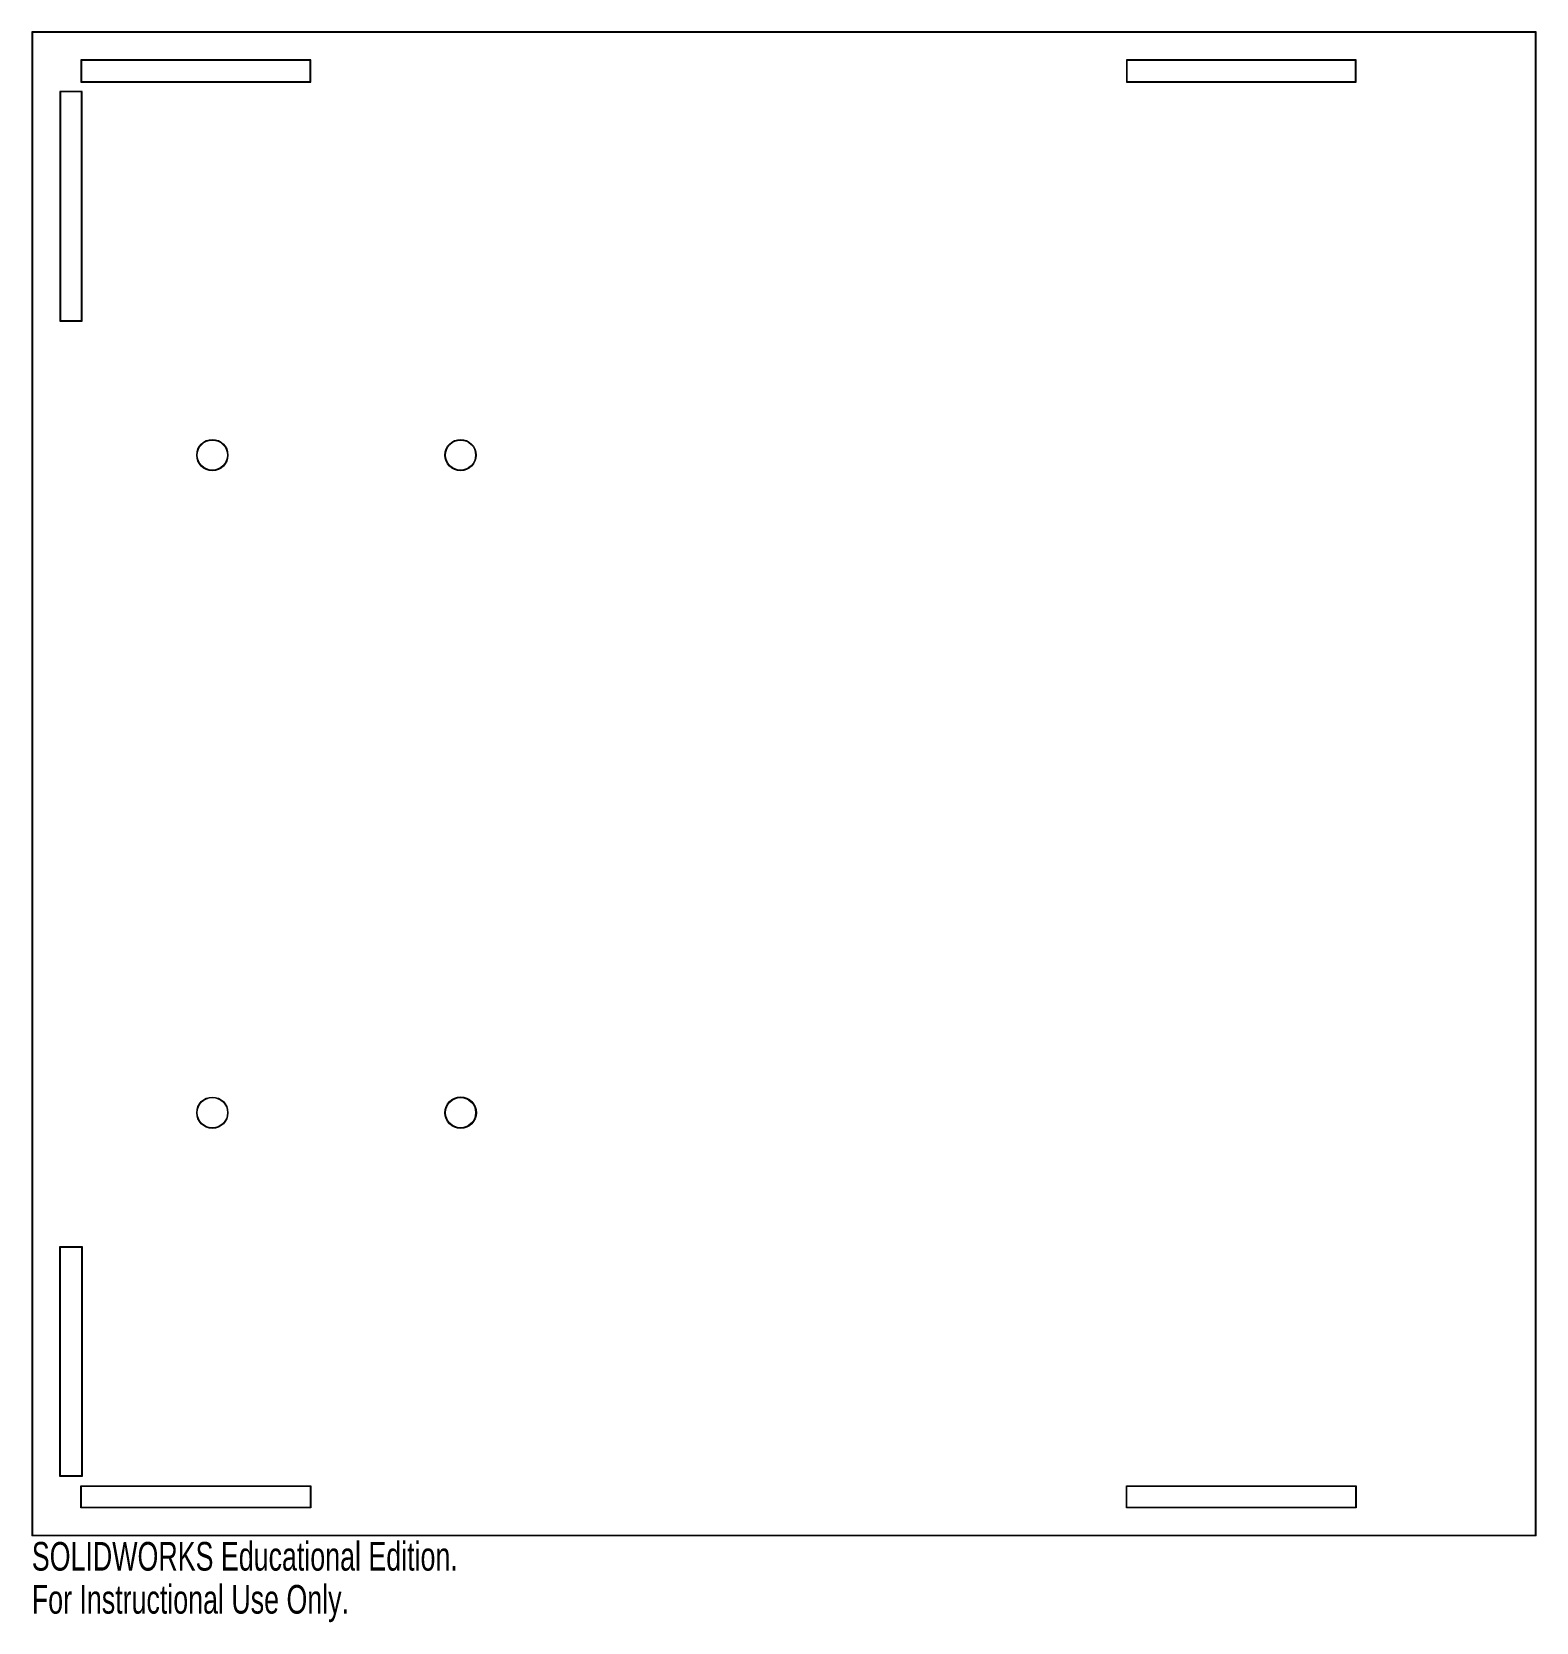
# Model space of a CAD drawing. Header units: inches. Extents: x 0 to 10, y -8.1 to 2.5.
import ezdxf

# ---------------------------------------------------------------- set-up
doc = ezdxf.new("R2010")
doc.units = ezdxf.units.IN
doc.header["$MEASUREMENT"] = 0
doc.styles.add('SLDTEXTSTYLE0', font='TXT', dxfattribs={"width": 0.7})

msp = doc.modelspace()

# ---------------------------------------------------------------- linework, layer by layer
at = {"color": 7, "linetype": 'Continuous', "lineweight": 15}
for p, q in [((10, 2.5), (0, 2.5)), ((0, 2.5), (0, -7.5)), ((9.996, 2.496), (0.004, 2.496)), ((0.004, 2.496), (0.004, -7.496)), ((9.996, -7.496), (9.996, 2.496)), ((10, -7.5), (10, 2.5)), ((1.854, 2.314), (0.326, 2.314)), ((0.326, 2.314), (0.326, 2.166)), ((1.85, 2.31), (0.33, 2.31)), ((0.33, 2.31), (0.33, 2.17)), ((1.85, 2.17), (1.85, 2.31)), ((1.854, 2.166), (1.854, 2.314)), ((8.804, 2.314), (7.276, 2.314)), ((7.276, 2.314), (7.276, 2.166)), ((8.8, 2.31), (7.28, 2.31)), ((7.28, 2.31), (7.28, 2.17)), ((8.8, 2.17), (8.8, 2.31)), ((8.804, 2.166), (8.804, 2.314)), ((0.326, 2.166), (1.854, 2.166)), ((0.33, 2.17), (1.85, 2.17)), ((7.276, 2.166), (8.804, 2.166)), ((7.28, 2.17), (8.8, 2.17)), ((0.334, 2.104), (0.186, 2.104)), ((0.186, 2.104), (0.186, 0.576)), ((0.33, 2.1), (0.19, 2.1)), ((0.19, 2.1), (0.19, 0.58)), ((0.33, 0.58), (0.33, 2.1)), ((0.334, 0.576), (0.334, 2.104)), ((0.186, 0.576), (0.334, 0.576)), ((0.19, 0.58), (0.33, 0.58)), ((0.186, -5.576), (0.334, -5.576)), ((0.186, -7.104), (0.186, -5.576)), ((0.19, -5.58), (0.33, -5.58)), ((0.19, -7.1), (0.19, -5.58)), ((0.33, -5.58), (0.33, -7.1)), ((0.334, -5.576), (0.334, -7.104)), ((0.334, -7.104), (0.186, -7.104)), ((0.33, -7.1), (0.19, -7.1)), ((0.326, -7.166), (1.854, -7.166)), ((0.326, -7.314), (0.326, -7.166)), ((0.33, -7.17), (1.85, -7.17)), ((0.33, -7.31), (0.33, -7.17)), ((1.85, -7.17), (1.85, -7.31)), ((1.854, -7.166), (1.854, -7.314)), ((7.276, -7.166), (8.804, -7.166)), ((7.276, -7.314), (7.276, -7.166)), ((7.28, -7.17), (8.8, -7.17)), ((7.28, -7.31), (7.28, -7.17)), ((8.8, -7.17), (8.8, -7.31)), ((8.804, -7.166), (8.804, -7.314)), ((1.854, -7.314), (0.326, -7.314)), ((1.85, -7.31), (0.33, -7.31)), ((8.804, -7.314), (7.276, -7.314)), ((8.8, -7.31), (7.28, -7.31)), ((10, -7.5), (0, -7.5)), ((9.996, -7.496), (0.004, -7.496))]:
    msp.add_line(p, q, dxfattribs=at)
for centre, radius in [((1.2, -0.314), 0.104), ((2.85, -0.314), 0.104), ((1.2, -0.314), 0.1), ((2.85, -0.314), 0.1), ((1.2, -4.686), 0.104), ((1.2, -4.686), 0.101), ((2.85, -4.686), 0.105), ((2.85, -4.686), 0.1)]:
    msp.add_circle(centre, radius, dxfattribs=at)

# ---------------------------------------------------------------- texts
at = {"color": 7, "linetype": 'Continuous', "char_height": 0.1903, "attachment_point": 1, "style": 'SLDTEXTSTYLE0'}
for s, insert in [('SOLIDWORKS Educational Edition.', (0, -7.54)), ('For Instructional Use Only.', (0, -7.826))]:
    msp.add_mtext(s, dxfattribs=dict(at, insert=insert))

doc.saveas('drawing.dxf')
